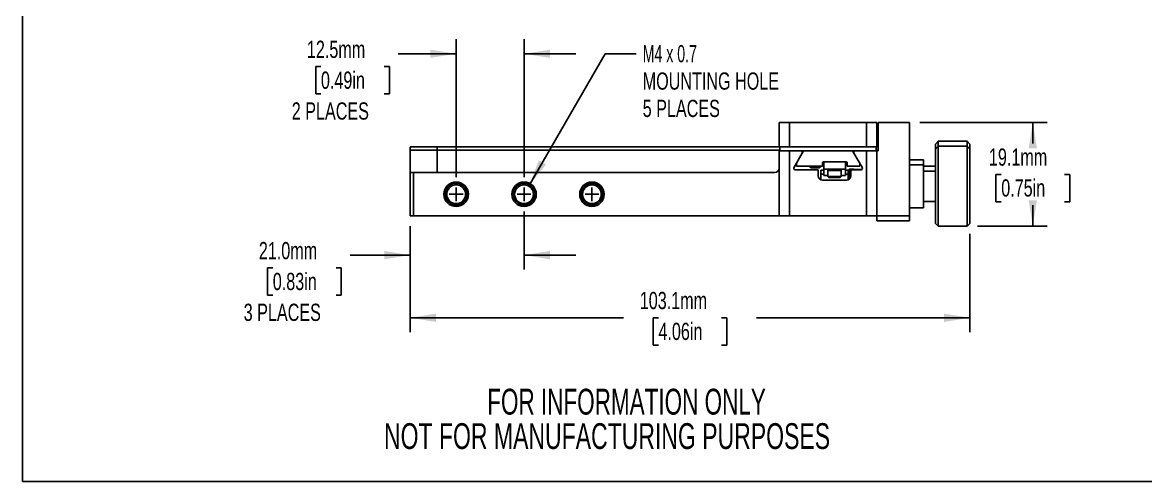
# Model space of a CAD drawing. Extents: x 0 to 278, y 1 to 215.
# Drawn here: x 1.6 to 139.4, y 0.9 to 57.3 of the extents above; entities that cross this region are included whole.
import ezdxf
from ezdxf.enums import TextEntityAlignment as Align

# ---------------------------------------------------------------- set-up
doc = ezdxf.new("R2010")
doc.units = 0
doc.layers.get('0').update_dxf_attribs({"linetype": 'CONTINUOUS'})
doc.dimstyles.new('SLDDIMSTYLE0', dxfattribs={"dimtxt": 2.116667, "dimasz": 3.175, "dimexe": 0, "dimexo": 0.0625, "dimgap": 0.529167, "dimtad": 0, "dimtih": 1, "dimtoh": 1, "dimlfac": 1.5, "dimrnd": 1e-09, "dimzin": 12, "dimsah": 1, "dimcen": 0.09, "dimazin": 3, "dimtfac": 1, "dimtofl": 0, "dimtmove": 0, "dimatfit": 3})
doc.dimstyles.new('SLDDIMSTYLE3', dxfattribs={"dimtxt": 2.116667, "dimasz": 3.175, "dimexe": 0, "dimexo": 0.0625, "dimgap": 0.529167, "dimtad": 0, "dimtih": 1, "dimtoh": 1, "dimlfac": 1.5, "dimrnd": 1e-09, "dimzin": 12, "dimsah": 1, "dimcen": 0.09, "dimazin": 3, "dimtfac": 1, "dimtmove": 0, "dimatfit": 3})
doc.dimstyles.new('SLDDIMSTYLE4', dxfattribs={"dimtxt": 2.116667, "dimasz": 3.175, "dimexe": 0, "dimexo": 0.0625, "dimgap": 0.529167, "dimtad": 0, "dimtih": 1, "dimtoh": 1, "dimlfac": 1.5, "dimrnd": 1e-09, "dimzin": 4, "dimsah": 1, "dimcen": 0.09, "dimazin": 3, "dimtfac": 1, "dimtmove": 0, "dimatfit": 3})
doc.dimstyles.new('SLDDIMSTYLE5', dxfattribs={"dimtxt": 2.116667, "dimasz": 3.175, "dimexe": 0, "dimexo": 0.0625, "dimgap": 0.529167, "dimtad": 0, "dimtih": 1, "dimtoh": 1, "dimlfac": 1.5, "dimrnd": 1e-09, "dimzin": 12, "dimsah": 1, "dimcen": 0, "dimazin": 3, "dimtfac": 1, "dimtofl": 0, "dimtmove": 0, "dimatfit": 3})

# ---------------------------------------------------------------- blocks, each defined once
blk = doc.blocks.new('SW_NOTE_2')
at = {"color": 0, "linetype": 'CONTINUOUS'}
for s, width, p in [('FOR INFORMATION ONLY ', 0.65, (0, 0)), ('NOT FOR MANUFACTURING PURPOSES', 0.665, (-12.67, -4.23))]:
    blk.add_text(s, height=3.175, dxfattribs=dict(at, width=width)).set_placement(p, align=Align.BOTTOM_LEFT)
blk = doc.blocks.new('_D_12')
at = {"color": 7, "linetype": 'CONTINUOUS'}
for p, q in [((54.8, 38.31), (54.8, 55.23)), ((63.14, 38.31), (63.14, 55.23)), ((54.8, 53.45), (47.68, 53.45)), ((63.14, 53.45), (69.49, 53.45)), ((38.21, 51.88), (37.57, 51.88)), ((37.57, 51.88), (37.57, 48.52)), ((45.97, 51.88), (46.61, 51.88)), ((46.61, 51.88), (46.61, 48.52)), ((37.57, 48.52), (38.21, 48.52)), ((46.61, 48.52), (45.97, 48.52))]:
    blk.add_line(p, q, dxfattribs=at)
for points in [[(54.8, 53.45), (51.63, 53.96), (51.63, 52.95)], [(63.14, 53.45), (66.31, 52.95), (66.31, 53.96)]]:
    blk.add_solid(points, dxfattribs=at)
at = {"color": 7, "linetype": 'CONTINUOUS', "width": 0.7}
for s, p in [('12.5mm', (36.49, 52.31, -2.7)), ('0.49in', (38.21, 48.52, -2.7)), ('2 PLACES', (34.63, 44.73, -2.7))]:
    blk.add_text(s, height=2.117, dxfattribs=at).set_placement(p, align=Align.BOTTOM_LEFT)
blk = doc.blocks.new('_D_13')
at = {"color": 7, "linetype": 'CONTINUOUS'}
for p, q in [((63.14, 34.08), (63.14, 26.94)), ((49.15, 32.26), (49.15, 26.94)), ((49.15, 28.72), (41.78, 28.72)), ((63.14, 28.72), (69.49, 28.72)), ((32.3, 27.15), (31.66, 27.15)), ((31.66, 27.15), (31.66, 23.79)), ((40.06, 27.15), (40.71, 27.15)), ((40.71, 27.15), (40.71, 23.79)), ((31.66, 23.79), (32.3, 23.79)), ((40.71, 23.79), (40.06, 23.79))]:
    blk.add_line(p, q, dxfattribs=at)
for points in [[(49.15, 28.72), (45.98, 29.23), (45.98, 28.21)], [(63.14, 28.72), (66.31, 28.21), (66.31, 29.23)]]:
    blk.add_solid(points, dxfattribs=at)
at = {"color": 7, "linetype": 'CONTINUOUS', "width": 0.7}
for s, p in [('21.0mm', (30.59, 27.58, -2.7)), ('0.83in', (32.3, 23.79, -2.7)), ('3 PLACES', (28.73, 20, -2.7))]:
    blk.add_text(s, height=2.117, dxfattribs=at).set_placement(p, align=Align.BOTTOM_LEFT)
blk = doc.blocks.new('_D_14')
at = {"color": 7, "linetype": 'CONTINUOUS'}
for p, q in [((49.15, 32.26), (49.15, 19.24)), ((117.86, 31.33), (117.86, 19.24)), ((49.15, 21.02), (75.35, 21.02)), ((79.63, 21.02), (78.99, 21.02)), ((78.99, 21.02), (78.99, 17.66)), ((87.39, 21.02), (88.03, 21.02)), ((88.03, 21.02), (88.03, 17.66)), ((117.86, 21.02), (91.66, 21.02)), ((78.99, 17.66), (79.63, 17.66)), ((88.03, 17.66), (87.39, 17.66))]:
    blk.add_line(p, q, dxfattribs=at)
for points in [[(49.15, 21.02), (52.33, 20.51), (52.33, 21.53)], [(117.86, 21.02), (114.69, 21.53), (114.69, 20.51)]]:
    blk.add_solid(points, dxfattribs=at)
at = {"color": 7, "linetype": 'CONTINUOUS', "width": 0.7}
for s, p in [('103.1mm', (77.34, 21.45, -2.7)), ('4.06in', (79.63, 17.66, -2.7))]:
    blk.add_text(s, height=2.117, dxfattribs=at).set_placement(p, align=Align.BOTTOM_LEFT)
blk = doc.blocks.new('_D_15')
at = {"color": 7, "linetype": 'CONTINUOUS'}
for p, q in [((111.72, 45.02), (127.35, 45.02)), ((125.57, 45.02), (125.57, 42.43)), ((121.7, 38.64), (121.05, 38.64)), ((121.05, 38.64), (121.05, 35.28)), ((129.45, 38.64), (130.1, 38.64)), ((130.1, 38.64), (130.1, 35.28)), ((121.05, 35.28), (121.7, 35.28)), ((125.57, 32.26), (125.57, 34.85)), ((130.1, 35.28), (129.45, 35.28)), ((118.79, 32.26), (127.35, 32.26))]:
    blk.add_line(p, q, dxfattribs=at)
for points in [[(125.57, 45.02), (125.07, 41.84), (126.08, 41.84)], [(125.57, 32.26), (126.08, 35.44), (125.07, 35.44)]]:
    blk.add_solid(points, dxfattribs=at)
at = {"color": 7, "linetype": 'CONTINUOUS', "width": 0.7}
for s, p in [('19.1mm', (120.19, 39.07, -2.7)), ('0.75in', (121.7, 35.28, -2.7))]:
    blk.add_text(s, height=2.117, dxfattribs=at).set_placement(p, align=Align.BOTTOM_LEFT)
blk = doc.blocks.new('_D_16')
at = {"color": 7, "linetype": 'CONTINUOUS'}
for p, q in [((63.8, 37.35), (73.1, 53.45)), ((73.1, 53.45), (76.91, 53.45))]:
    blk.add_line(p, q, dxfattribs=at)
blk.add_solid([(63.8, 37.35), (65.83, 39.85), (64.95, 40.36)], dxfattribs=at)
for s, height, width, p in [('M4 x 0.7', 2.117, 0.6125, (77.7, 51.77, -2.7)), ('MOUNTING HOLE', 2.1167, 0.7, (77.7, 48.41, -2.7)), ('5 PLACES', 2.117, 0.7, (77.7, 45.05, -2.7))]:
    blk.add_text(s, height=height, dxfattribs=dict(at, width=width)).set_placement(p, align=Align.BOTTOM_LEFT)
blk = doc.blocks.new('SW_CENTERMARKSYMBOL_5')
at = {"color": 0, "linetype": 'CONTINUOUS'}
for q in [(-0.85, 0), (0, 0.85), (0, -0.85), (0.85, 0)]:
    blk.add_line((0, 0), q, dxfattribs=at)
blk = doc.blocks.new('SW_CENTERMARKSYMBOL_6')
at = {"color": 0, "linetype": 'CONTINUOUS'}
for q in [(-0.85, 0), (0, 0.85), (0, -0.85), (0.85, 0)]:
    blk.add_line((0, 0), q, dxfattribs=at)
blk = doc.blocks.new('SW_CENTERMARKSYMBOL_7')
at = {"color": 0, "linetype": 'CONTINUOUS'}
for q in [(-0.85, 0), (0, 0.85), (0, -0.85), (0.85, 0)]:
    blk.add_line((0, 0), q, dxfattribs=at)

msp = doc.modelspace()

# ---------------------------------------------------------------- linework, layer by layer
at = {"color": 7, "linetype": 'CONTINUOUS'}
for p, q in [((1.5794, 214.6454), (1.5794, 0.9032)), ((94.453, 42.0234), (94.453, 45.0181)), ((94.453, 45.0181), (95.723, 45.0181)), ((95.723, 45.0181), (95.723, 42.0234)), ((95.723, 45.0181), (105.183, 45.0181)), ((105.183, 42.0234), (105.183, 45.0181)), ((105.183, 45.0181), (106.453, 45.0181)), ((106.453, 45.0181), (106.453, 42.0234)), ((106.5863, 41.5301), (106.5863, 45.0181)), ((106.5863, 45.0181), (110.453, 45.0181)), ((110.453, 45.0181), (110.453, 33.5301)), ((49.1543, 42.0234), (52.4876, 42.0234)), ((49.1543, 41.6001), (49.1543, 42.0234)), ((49.1543, 38.8634), (49.1543, 41.6001)), ((52.4876, 41.6001), (49.1543, 41.6001)), ((52.4876, 42.0234), (52.4876, 41.6001)), ((52.4876, 42.0234), (94.453, 42.0234)), ((52.4876, 38.8634), (52.4876, 41.6001)), ((94.5376, 41.6001), (52.4876, 41.6001)), ((95.723, 42.0234), (94.453, 42.0234)), ((94.453, 33.5301), (94.453, 41.5301)), ((94.453, 41.5301), (95.723, 41.5301)), ((94.5376, 41.5301), (94.5376, 42.0234)), ((95.723, 42.0234), (105.183, 42.0234)), ((95.723, 41.5301), (95.723, 33.5301)), ((95.723, 41.5301), (97.2863, 41.5301)), ((97.2863, 41.2414), (97.2863, 41.5301)), ((97.2863, 41.5301), (103.6196, 41.5301)), ((97.453, 41.5301), (97.2863, 41.2414)), ((103.6196, 41.2414), (103.453, 41.5301)), ((103.6196, 41.5301), (103.6196, 41.2414)), ((103.6196, 41.5301), (105.183, 41.5301)), ((106.453, 42.0234), (105.183, 42.0234)), ((105.183, 33.5301), (105.183, 41.5301)), ((105.183, 41.5301), (106.453, 41.5301)), ((106.3683, 42.0234), (106.3683, 41.5301)), ((106.5863, 41.6001), (106.3683, 41.6001)), ((106.453, 42.0234), (106.5863, 42.0234)), ((106.453, 41.5301), (106.453, 33.5301)), ((106.5863, 41.5301), (106.453, 41.5301)), ((113.9666, 42.7008), (113.628, 42.3621)), ((113.628, 41.7474), (113.628, 42.3621)), ((113.9666, 42.0861), (113.628, 41.7474)), ((113.628, 32.6034), (113.628, 41.7474)), ((117.5226, 42.7008), (113.9666, 42.7008)), ((113.9666, 42.0861), (113.9666, 42.7008)), ((117.5226, 42.0861), (113.9666, 42.0861)), ((113.9666, 32.2648), (113.9666, 42.0861)), ((117.8613, 42.3621), (117.5226, 42.7008)), ((117.5226, 42.0861), (117.5226, 42.7008)), ((117.8613, 41.7474), (117.5226, 42.0861)), ((117.5226, 32.2648), (117.5226, 42.0861)), ((117.8613, 41.7474), (117.8613, 42.3621)), ((117.8613, 32.6034), (117.8613, 41.7474)), ((96.2525, 39.4508), (97.2863, 41.2414)), ((96.5731, 40.0061), (96.5731, 39.6674)), ((99.7828, 39.6674), (99.7828, 40.0908)), ((99.8674, 40.1754), (102.6981, 40.1754)), ((99.9134, 39.2588), (99.9134, 40.1754)), ((102.58, 39.2588), (102.58, 40.1754)), ((102.7828, 40.0908), (102.7828, 39.6674)), ((103.6196, 41.2414), (104.6535, 39.4508)), ((104.3328, 39.6674), (104.3328, 40.0061)), ((112.1463, 40.4359), (110.453, 40.4359)), ((112.1463, 39.8213), (112.1463, 40.4359)), ((49.1543, 33.5301), (49.1543, 38.8634)), ((49.1543, 38.8634), (49.5776, 38.8634)), ((49.5776, 38.8634), (49.5776, 33.5301)), ((85.9863, 38.8634), (49.5776, 38.8634)), ((93.9238, 38.8634), (85.9863, 38.8634)), ((99.2467, 39.1968), (96.3991, 39.1968)), ((96.5731, 39.6674), (99.7828, 39.6674)), ((98.1437, 39.6674), (98.3575, 39.4537)), ((99.3735, 39.4537), (98.3575, 39.4537)), ((99.2467, 38.4559), (99.2467, 39.1968)), ((99.3735, 39.4537), (99.5872, 39.6674)), ((99.9134, 39.1611), (99.58, 39.1611)), ((99.58, 39.1605), (99.58, 39.1611)), ((99.58, 39.1472), (99.58, 39.1605)), ((99.58, 39.092), (99.58, 39.1472)), ((99.58, 38.6634), (99.58, 39.092)), ((99.58, 38.6634), (99.58, 38.6607)), ((99.9134, 38.6607), (99.58, 38.6607)), ((99.58, 38.6379), (99.58, 38.6607)), ((99.58, 38.5736), (99.58, 38.6379)), ((99.9134, 39.2588), (102.58, 39.2588)), ((99.9134, 38.5088), (99.9134, 39.2588)), ((100.5609, 39.2588), (100.4339, 39.1318)), ((100.4339, 39.1318), (100.4339, 38.3698)), ((100.4339, 39.1318), (102.0595, 39.1318)), ((102.0595, 39.1318), (101.9325, 39.2588)), ((102.0595, 38.3698), (102.0595, 39.1318)), ((102.58, 38.5088), (102.58, 39.2588)), ((102.9134, 39.1611), (102.58, 39.1611)), ((102.9134, 38.6607), (102.58, 38.6607)), ((102.7828, 39.6674), (104.3328, 39.6674)), ((102.9134, 39.1611), (102.9134, 39.1605)), ((102.9134, 39.1472), (102.9134, 39.1605)), ((102.9134, 39.1472), (102.9134, 39.092)), ((102.9134, 38.6634), (102.9134, 39.092)), ((102.9134, 38.6634), (102.9134, 38.6607)), ((102.9134, 38.6607), (102.9134, 38.6379)), ((102.9134, 38.5736), (102.9134, 38.6379)), ((103.0405, 38.0368), (103.0405, 39.2074)), ((103.5909, 39.2921), (103.1252, 39.2921)), ((103.2467, 39.1968), (103.2467, 38.4559)), ((104.5068, 39.1968), (103.2467, 39.1968)), ((103.5909, 39.1968), (103.5909, 39.2921)), ((104.6299, 39.2498), (103.5909, 39.2498)), ((112.1463, 39.8213), (110.453, 39.8213)), ((112.1463, 34.5296), (112.1463, 39.8213)), ((113.628, 39.6528), (112.1463, 39.6528)), ((113.628, 39.0381), (112.1463, 39.0381)), ((99.58, 38.4904), (99.58, 38.5736)), ((99.58, 38.092), (99.58, 38.4904)), ((99.58, 38.0773), (99.58, 37.9643)), ((102.7175, 37.9268), (99.7759, 37.9268)), ((99.9134, 38.5088), (100.4339, 38.5088)), ((100.4339, 38.3698), (100.5609, 38.2428)), ((100.4339, 38.3698), (102.0595, 38.3698)), ((100.5609, 38.2428), (101.9325, 38.2428)), ((101.9325, 38.2428), (102.0595, 38.3698)), ((102.0595, 38.5088), (102.58, 38.5088)), ((102.9134, 38.5736), (102.9134, 38.4904)), ((102.9134, 38.092), (102.9134, 38.4904)), ((103.0405, 38.183), (102.9134, 38.183)), ((102.9134, 38.0773), (102.9134, 37.9643)), ((110.453, 34.5296), (112.1463, 34.5296)), ((112.1463, 35.3128), (113.628, 35.3128)), ((49.5776, 33.5301), (49.1543, 33.5301)), ((49.5776, 33.5301), (85.9863, 33.5301)), ((85.9863, 33.5301), (94.453, 33.5301)), ((95.723, 33.5301), (94.453, 33.5301)), ((95.723, 33.5301), (105.183, 33.5301)), ((106.453, 33.5301), (105.183, 33.5301)), ((106.453, 33.5301), (110.453, 33.5301)), ((106.453, 33.5301), (106.453, 32.9421)), ((110.453, 33.5301), (110.453, 32.9421)), ((106.453, 32.9421), (110.453, 32.9421)), ((113.628, 32.6034), (113.9666, 32.2648)), ((113.9666, 32.2648), (117.5226, 32.2648)), ((117.5226, 32.2648), (117.8613, 32.6034)), ((277.9892, 0.9032), (1.5794, 0.9032))]:
    msp.add_line(p, q, dxfattribs=at)
for centre, radius in [((54.8036, 36.1968), 1.5027), ((54.8036, 36.1968), 1.3333), ((54.8036, 36.1968), 1.1515), ((63.1369, 36.1968), 1.5027), ((63.1369, 36.1968), 1.3333), ((63.1369, 36.1968), 1.1515), ((71.4703, 36.1968), 1.5027), ((71.4703, 36.1968), 1.3333), ((71.4703, 36.1968), 1.1515)]:
    msp.add_circle(centre, radius, dxfattribs=at)
for centre, radius, start, end in [((99.8674, 40.0908), 0.0847, 90, 180), ((102.6981, 40.0908), 0.0847, 0, 90), ((93.9238, 39.3926), 0.5292, 270.002408, 359.997457), ((96.3991, 39.3661), 0.1693, 150, 270), ((103.1252, 39.2074), 0.0847, 90, 180), ((104.5068, 39.3661), 0.1693, 270, 30), ((99.7759, 38.4559), 0.5292, 180, 270), ((102.7175, 38.4559), 0.5292, 270, 0)]:
    msp.add_arc(centre, radius, start, end, dxfattribs=at)

# ---------------------------------------------------------------- block references
for name, p in [('SW_CENTERMARKSYMBOL_5', (54.8036, 36.1968)), ('SW_CENTERMARKSYMBOL_6', (63.1369, 36.1968)), ('SW_CENTERMARKSYMBOL_7', (71.4703, 36.1968)), ('SW_NOTE_2', (58.6205, 8.1777))]:
    msp.add_blockref(name, p, dxfattribs=at)

# ---------------------------------------------------------------- dimensions: what is measured, and where the dimension line sits
for base, p1, p2, text, dimstyle, picture, middle in [((63.1369, 53.4535), (54.8036, 37.0434), (63.1369, 37.0434), '<>\\P2 PLACES', 'SLDDIMSTYLE3', '_D_12', (40.9449, 53.4535)), ((63.1369, 28.7214), (49.1543, 33.5301), (63.1369, 35.3501), '<>\\P3 PLACES', 'SLDDIMSTYLE4', '_D_13', (35.039, 28.7214))]:
    dim = msp.add_linear_dim(base=base, p1=p1, p2=p2, text=text, dimstyle=dimstyle, dxfattribs=at)
    dim.commit()
    dim.dimension.update_dxf_attribs({"geometry": picture, "text_midpoint": middle, "dimtype": 160})
dim = msp.add_diameter_dim_2p(p1=(62.4703, 35.0421), p2=(63.8036, 37.3515), text='M4 x 0.7\\PMOUNTING HOLE\\P5 PLACES', dimstyle='SLDDIMSTYLE5', override={"dimpost": '<>'}, dxfattribs=at)
dim.commit()
dim.dimension.update_dxf_attribs({"geometry": '_D_16', "text_midpoint": (89.3828, 53.4535), "dimtype": 163})
dim = msp.add_linear_dim(base=(125.5748, 32.2648), p1=(110.453, 45.0181), p2=(117.5226, 32.2648), angle=90, dimstyle='SLDDIMSTYLE0', dxfattribs=at)
dim.commit()
dim.dimension.update_dxf_attribs({"geometry": '_D_15', "text_midpoint": (125.5748, 38.6414), "dimtype": 160})
dim = msp.add_linear_dim(base=(117.8613, 21.0219), p1=(49.1543, 33.5301), p2=(117.8613, 32.6034), dimstyle='SLDDIMSTYLE0', dxfattribs=at)
dim.commit()
dim.dimension.update_dxf_attribs({"geometry": '_D_14', "text_midpoint": (83.5078, 21.0219), "dimtype": 160})

doc.saveas('drawing.dxf')
